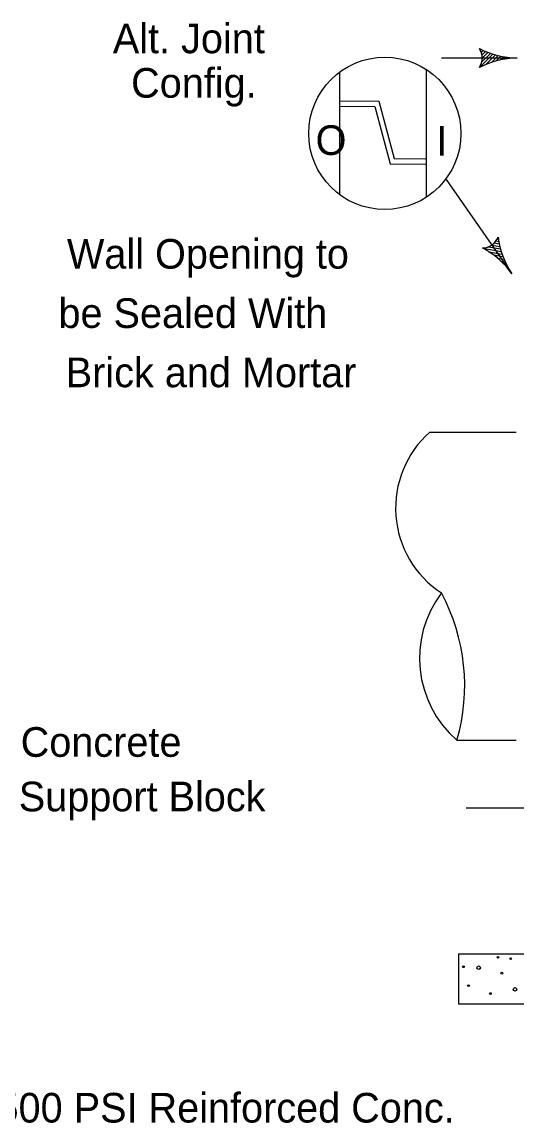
# Model space of a CAD drawing. Extents: x -1863 to -1632, y 1312 to 1612.
# Drawn here: x -1782.6 to -1748.5, y 1384.3 to 1460.2 of the extents above; entities that cross this region are included whole.
import ezdxf

# ---------------------------------------------------------------- set-up
doc = ezdxf.new("R2010")
doc.units = 0
doc.layers.add('1', color=7, linetype='Continuous')

msp = doc.modelspace()

# ---------------------------------------------------------------- linework, layer by layer
at = {"layer": '1'}
for p, q in [((-1751.021, 1458.247), (-1750.972, 1458.296)), ((-1750.953, 1458.086), (-1750.814, 1458.222)), ((-1750.901, 1457.906), (-1750.656, 1458.149)), ((-1750.879, 1457.694), (-1750.49, 1458.086)), ((-1748.466, 1457.699), (-1753.695, 1457.696)), ((-1751.051, 1457.062), (-1750.146, 1457.963)), ((-1750.914, 1457.43), (-1750.321, 1458.021)), ((-1750.623, 1457.258), (-1749.969, 1457.912)), ((-1750.25, 1457.4), (-1749.787, 1457.863)), ((-1749.918, 1457.5), (-1749.599, 1457.822)), ((-1749.615, 1457.574), (-1749.403, 1457.784)), ((-1749.329, 1457.626), (-1749.204, 1457.751)), ((-1749.063, 1457.664), (-1749, 1457.726)), ((-1748.806, 1457.688), (-1748.782, 1457.71)), ((-1760.702, 1448.276), (-1760.702, 1456.735)), ((-1754.725, 1448.113), (-1754.725, 1456.898)), ((-1753.36, 1449.336), (-1748.836, 1442.837)), ((-1749.844, 1445.248), (-1749.776, 1445.234)), ((-1750.835, 1444.594), (-1749.577, 1444.371)), ((-1750.457, 1444.692), (-1749.632, 1444.545)), ((-1750.22, 1444.815), (-1749.675, 1444.719)), ((-1750.057, 1444.954), (-1749.716, 1444.891)), ((-1749.939, 1445.098), (-1749.749, 1445.062)), ((-1750.43, 1444.354), (-1749.52, 1444.194)), ((-1750.1, 1444.131), (-1749.455, 1444.017)), ((-1749.831, 1443.916), (-1749.384, 1443.837)), ((-1749.596, 1443.709), (-1749.302, 1443.654)), ((-1749.392, 1443.505), (-1749.215, 1443.475)), ((-1749.207, 1443.306), (-1749.12, 1443.292)), ((-1749.041, 1443.112), (-1749.008, 1443.104)), ((-1754.498, 1431.922), (-1748.545, 1431.922)), ((-1752.625, 1410.687), (-1748.545, 1410.687)), ((-1751.979, 1406.033), (-1727.245, 1406.033))]:
    msp.add_line(p, q, dxfattribs=at)
for points in [[(-1760.7, 1454.739), (-1758.006, 1454.731), (-1756.947, 1450.776), (-1754.787, 1450.754)], [(-1760.7, 1454.371), (-1758.287, 1454.366), (-1757.23, 1450.411), (-1754.79, 1450.387)]]:
    msp.add_lwpolyline(points, dxfattribs=at)
msp.add_lwpolyline([(-1752.505, 1395.97), (-1689.817, 1395.97), (-1689.817, 1392.498), (-1752.505, 1392.498)], close=True, dxfattribs=at)
for centre, radius in [((-1757.594, 1452.506), 5.247), ((-1752.174, 1395.081), 0.0599), ((-1751.125, 1395.018), 0.121), ((-1749.794, 1395.74), 0.0599), ((-1748.92, 1395.64), 0.0599), ((-1749.532, 1394.642), 0.0599), ((-1751.828, 1393.779), 0.0599), ((-1748.629, 1393.527), 0.121), ((-1750.316, 1393.235), 0.0599)]:
    msp.add_circle(centre, radius, dxfattribs=at)
for centre, radius, start, end in [((-1748.411, 1463.484), 5.784, 242.52296, 269.46423), ((-1752.061, 1457.698), 1.179, 326.36798, 33.69169), ((-1748.405, 1451.916), 5.784, 90.59544, 117.53672), ((-1750.89, 1445.789), 1.179, 271.18162, 338.50533), ((-1744.055, 1446.096), 5.784, 187.33658, 214.27786), ((-1753.55, 1439.487), 5.784, 35.40909, 62.35036), ((-1749.862, 1426.687), 6.993, 131.51948, 236.71779), ((-1747.72, 1416.341), 7.483, 143.03196, 229.06444), ((-1765.561, 1414.451), 13.474, 343.78448, 28.31191)]:
    msp.add_arc(centre, radius, start, end, dxfattribs=at)

# ---------------------------------------------------------------- texts
for s, height, p in [('Alt. Joint ', 2.04257, (-1776.341, 1458.029)), ('Config.', 2.0426, (-1775.082, 1454.965)), ('O', 2.043, (-1762.365, 1451.021)), ('I', 2.043, (-1754.054, 1450.97)), ('Wall Opening to', 2.04257, (-1779.503, 1443.186)), ('be Sealed With', 2.04257, (-1780.089, 1439.101)), ('Brick and Mortar', 2.04257, (-1779.589, 1435.016)), ('Concrete', 2.0426, (-1782.693, 1409.549)), ('Support Block', 2.04257, (-1782.825, 1405.793)), ('3500 PSI Reinforced Conc. ', 2.04257, (-1785.877, 1384.347))]:
    msp.add_text(s, height=height, dxfattribs=at).set_placement(p)

doc.saveas('drawing.dxf')
